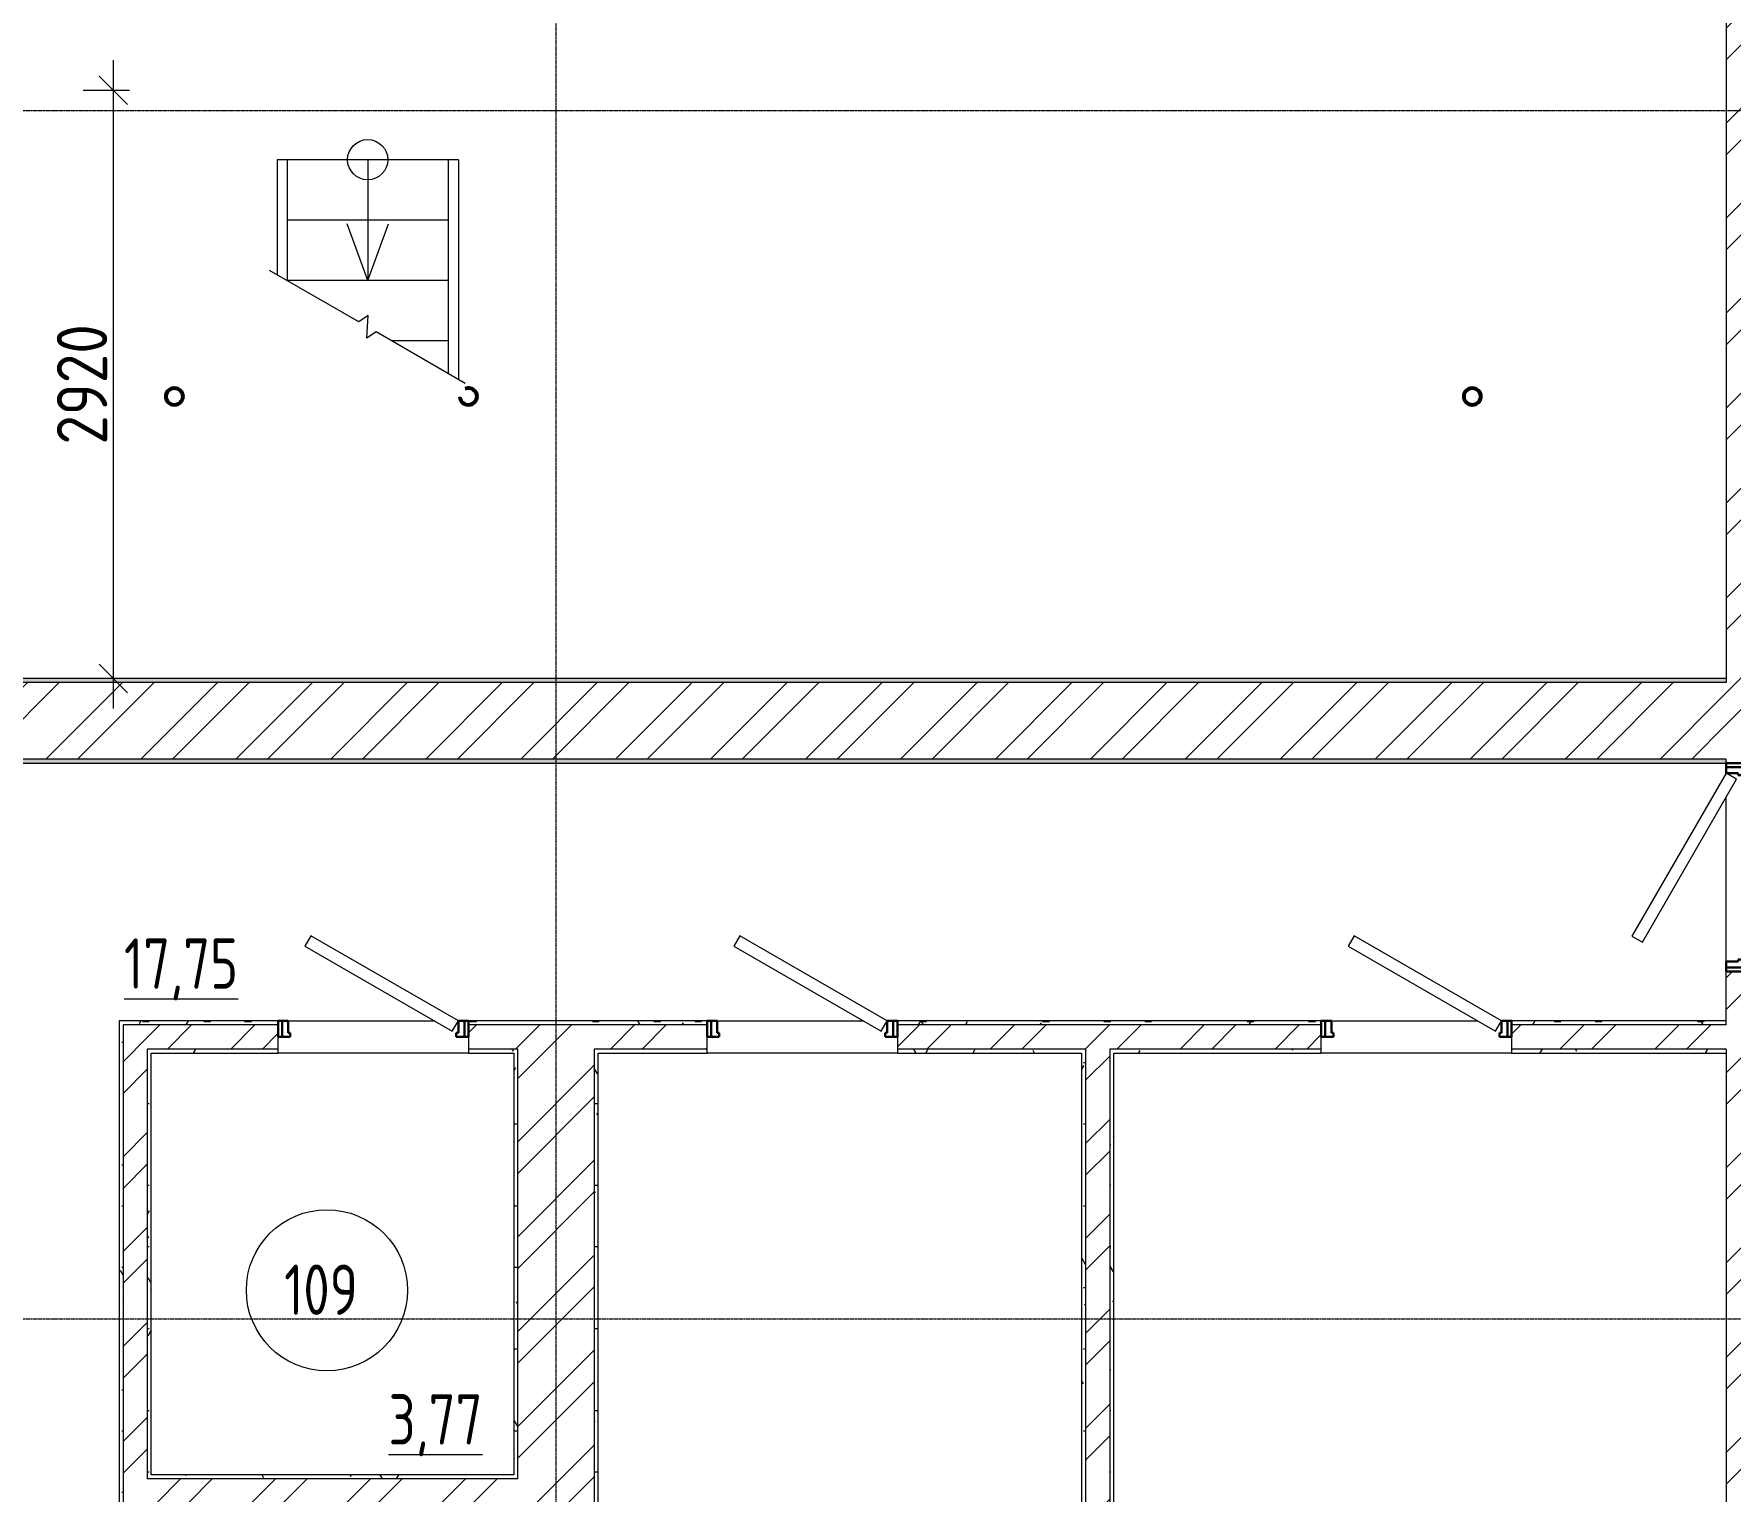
# Model space of a CAD drawing. Header units: millimetres. Extents: x 3292171 to 3365605, y -644412 to -600630.
# Drawn here: x 3348692 to 3357115, y -621528 to -614293 of the extents above; entities that cross this region are included whole.
import ezdxf

# ---------------------------------------------------------------- set-up
doc = ezdxf.new("R2010")
doc.units = ezdxf.units.MM
doc.header["$LTSCALE"] = 0.5
doc.linetypes.add('ADSK_Линия сетки', pattern=[25, 20, -2.5, 0, -2.5])
doc.layers.add('A-DOOR', color=7, linetype='Continuous', lineweight=18, true_color=0x7f7f7f)
for name, color, linetype, lineweight in [('Каркас_Импост', 7, 'Continuous', 30), ('Марки помещений', 7, 'Continuous', 20), ('Монтажный зазор', 7, 'Continuous', 30), ('Несущие колонны', 7, 'Continuous', 18), ('Панель', 7, 'Continuous', 18), ('Элементы узлов', 7, 'Continuous', 18)]:
    doc.layers.add(name, color=color, linetype=linetype, lineweight=lineweight)
doc.styles.add('GOST Common_1', font='GOST_Common.ttf', dxfattribs={"width": 0.9, "height": 250})
doc.styles.add('GOST Common_2', font='GOST_Common.ttf', dxfattribs={"width": 0.8, "height": 350})
doc.dimstyles.new('ADSK_Основной_2_5_мм', dxfattribs={"dimscale": 304.8, "dimtxt": 251.428749, "dimasz": 0.463911, "dimexe": 0.492126, "dimexo": 0.492126, "dimgap": 0.098425, "dimtad": 1, "dimdec": 3, "dimrnd": 0.001, "dimdsep": 46, "dimtxsty": 'GOST Common_1', "dimblk1": 'OBLIQUE', "dimblk2": 'OBLIQUE', "dimsah": 1, "dimcen": 0.09, "dimdle": 0.492126, "dimazin": 2, "dimtfac": 1, "dimtdec": 4, "dimtix": 1, "dimtmove": 0, "dimatfit": 3, "dimfxl": 1, "dimtvp": 1, "dimtolj": 1, "dimtzin": 0, "dimlwd": 20, "dimlwe": 20, "dimarcsym": 2})
pattern_1 = [(0, (3327284.68, -617673.39), (406.4, 101.6), [33.528, -271.272, 33.528, -271.272, -1625.6]), (0, (3327284.68, -617673.39), (406.4, 101.6), [-609.6, 33.528, -576.072, 33.528, -271.272, -711.2]), (0, (3327284.68, -617673.39), (406.4, 101.6), [-1524, 33.528, -169.672, 33.528, -474.472]), (120, (3327437.08, -617622.59), (-291.18818, 301.15272), [33.528, -271.272, 33.528, -271.272, -1625.6]), (120, (3327437.08, -617622.59), (-291.18818, 301.15272), [-609.6, 33.528, -576.072, 33.528, -271.272, -711.2]), (120, (3327437.08, -617622.59), (-291.18818, 301.15272), [-1524, 33.528, -169.672, 33.528, -474.472]), (240, (3327487.88, -617419.39), (-115.21182, -402.75272), [33.528, -271.272, 33.528, -271.272, -1625.6]), (240, (3327487.88, -617419.39), (-115.21182, -402.75272), [-609.6, 33.528, -576.072, 33.528, -271.272, -711.2]), (240, (3327487.88, -617419.39), (-115.21182, -402.75272), [-1524, 33.528, -169.672, 33.528, -474.472])]
pattern_2 = [(45, (3327284.68, -617673.4), (-235.7317, 235.7317), []), (45, (3327441.83, -617673.4), (-235.7317, 235.7317), [])]

# ---------------------------------------------------------------- blocks, each defined once
blk = doc.blocks.new('ADSK_ЭлементПлощадки_Труба_Электросварная_ГОСТ10704-91 - 89x5-V64-004_АР_РД_План_0_000')
at = {"layer": 'Несущие колонны', "lineweight": 9}
h = blk.add_hatch(dxfattribs=at)
h.set_pattern_fill('FP_78', color=256, style=0, pattern_type=2)
h.set_pattern_definition([(45, (-22105, -1580), (-106.066, 106.066), [])])
h.paths.add_polyline_path([(0, -44.5), (22.3, -38.5), (38.5, -22.2), (44.5, 0), (38.5, 22.3), (22.3, 38.5), (0, 44.5), (-22.2, 38.5), (-38.5, 22.3), (-44.5, 0), (-38.5, -22.2), (-22.2, -38.5)], flags=0)
h.paths.add_polyline_path([(0, -39.5), (-19.7, -34.2), (-34.2, -19.7), (-39.5, 0), (-34.2, 19.8), (-19.7, 34.2), (0, 39.5), (19.8, 34.2), (34.2, 19.8), (39.5, 0), (34.2, -19.7), (19.8, -34.2)], flags=0)
at = {"layer": 'Несущие колонны', "lineweight": 40}
for radius, start, end in [(44.5, 360, 180), (44.5, 180, 360), (39.5, 0, 180), (39.5, 180, 0)]:
    blk.add_arc((0, 0), radius, start, end, dxfattribs=at)
blk = doc.blocks.new('ADSK_ЭлементПлощадки_Труба_Электросварная_ГОСТ10704-91 - 89x5-V65-004_АР_РД_План_0_000')
at = {"layer": 'Несущие колонны', "lineweight": 40}
for radius, start, end in [(44.5, 182.06921, 360), (39.5, 187.51857, 0), (44.5, 360, 110.70874), (39.5, 0, 113.3301)]:
    blk.add_arc((0, 0), radius, start, end, dxfattribs=at)
blk = doc.blocks.new('ADSK_ЭлементПлощадки_Труба_Электросварная_ГОСТ10704-91 - 89x5-V66-004_АР_РД_План_0_000')
at = {"layer": 'Несущие колонны', "lineweight": 9}
h = blk.add_hatch(dxfattribs=at)
h.set_pattern_fill('FP_79', color=256, style=0, pattern_type=2)
h.set_pattern_definition([(45, (-28550, -1580), (-106.066, 106.066), [])])
h.paths.add_polyline_path([(0, -44.5), (22.3, -38.5), (38.5, -22.2), (44.5, 0), (38.5, 22.3), (22.3, 38.5), (0, 44.5), (-22.2, 38.5), (-38.5, 22.3), (-44.5, 0), (-38.5, -22.2), (-22.2, -38.5)], flags=0)
h.paths.add_polyline_path([(0, -39.5), (-19.7, -34.2), (-34.2, -19.7), (-39.5, 0), (-34.2, 19.8), (-19.7, 34.2), (0, 39.5), (19.8, 34.2), (34.2, 19.8), (39.5, 0), (34.2, -19.7), (19.8, -34.2)], flags=0)
at = {"layer": 'Несущие колонны', "lineweight": 40}
for radius, start, end in [(44.5, 360, 180), (44.5, 180, 360), (39.5, 0, 180), (39.5, 180, 0)]:
    blk.add_arc((0, 0), radius, start, end, dxfattribs=at)
blk = doc.blocks.new('AC_Дверь_Однопольная_ПВХ - 1035x2250_h_ В Л-960098-004_АР_РД_План_0_000')
at = {"layer": 'Каркас_Импост'}
for p, q in [((-467.5, 190), (-497.5, 190)), ((-497.5, 190), (-497.5, 110)), ((-467.5, 130), (-467.5, 190)), ((497.5, 190), (467.5, 190)), ((467.5, 190), (467.5, 130)), ((497.5, 110), (497.5, 190)), ((-497.5, 110), (-457.5, 110)), ((-457.5, 130), (-467.5, 130)), ((-457.5, 110), (-457.5, 130)), ((467.5, 130), (457.5, 130)), ((457.5, 130), (457.5, 110)), ((457.5, 110), (497.5, 110))]:
    blk.add_line(p, q, dxfattribs=at)
at = {"layer": 'Монтажный зазор'}
for p, q in [((-497.5, 190), (-517.5, 190)), ((-517.5, 190), (-517.5, 110)), ((-497.5, 110), (-497.5, 190)), ((517.5, 190), (497.5, 190)), ((497.5, 190), (497.5, 110)), ((517.5, 110), (517.5, 190)), ((-517.5, 110), (-497.5, 110)), ((497.5, 110), (517.5, 110))]:
    blk.add_line(p, q, dxfattribs=at)
at = {"layer": 'Панель'}
for p, q in [((-342.2, 657.5), (-372.2, 605.5)), ((-372.2, 605.5), (437.5, 138)), ((467.5, 190), (-342.2, 657.5)), ((437.5, 138), (467.5, 190))]:
    blk.add_line(p, q, dxfattribs=at)
blk = doc.blocks.new('AC_Дверь_Однопольная_ПВХ - 945x2140_h_ В Л-968097-004_АР_РД_План_0_000')
at = {"layer": 'Каркас_Импост'}
for p, q in [((-422.5, 80), (-452.5, 80)), ((-452.5, 80), (-452.5, 0)), ((-452.5, 0), (-412.5, 0)), ((-422.5, 20), (-422.5, 80)), ((-412.5, 20), (-422.5, 20)), ((-412.5, 0), (-412.5, 20)), ((422.5, 20), (412.5, 20)), ((412.5, 20), (412.5, 0)), ((412.5, 0), (452.5, 0)), ((452.5, 80), (422.5, 80)), ((422.5, 80), (422.5, 20)), ((452.5, 0), (452.5, 80))]:
    blk.add_line(p, q, dxfattribs=at)
at = {"layer": 'Монтажный зазор'}
for p, q in [((-452.5, 80), (-472.5, 80)), ((-472.5, 80), (-472.5, 0)), ((-472.5, 0), (-452.5, 0)), ((-452.5, 0), (-452.5, 80)), ((472.5, 80), (452.5, 80)), ((452.5, 80), (452.5, 0)), ((452.5, 0), (472.5, 0)), ((472.5, 0), (472.5, 80))]:
    blk.add_line(p, q, dxfattribs=at)
at = {"layer": 'Панель'}
for p, q in [((-309.3, 502.5), (-339.3, 450.5)), ((-339.3, 450.5), (392.5, 28)), ((422.5, 80), (-309.3, 502.5)), ((392.5, 28), (422.5, 80))]:
    blk.add_line(p, q, dxfattribs=at)
blk = doc.blocks.new('ADSK_Стрелка - По умолчанию-1686959-004_АР_РД_План_0_000')
at = {"layer": 'Элементы узлов', "lineweight": 18}
blk.add_line((0, 0), (600, 0), dxfattribs=at)
blk = doc.blocks.new('Линия разрыва - По умолчанию-1688974-004_АР_РД_План_0_000')
at = {"layer": 'Элементы узлов', "lineweight": 18}
for p, q in [((-50, 0), (-561.4, 0)), ((-25, 50), (-50, 0)), ((25, -50), (-25, 50)), ((50, 0), (25, -50)), ((561.4, 0), (50, 0))]:
    blk.add_line(p, q, dxfattribs=at)
blk = doc.blocks.new('ADSK_Марка_Помещение_ОдноЗначение - Номер_R4_-247393-004_АР_РД_План_0_000')
at = {"layer": 'Марки помещений'}
blk.add_circle((0, 0), 4, dxfattribs=at)
blk = doc.blocks.new('_Oblique')
at = {"color": 0, "linetype": 'ByBlock', "lineweight": -2}
blk.add_line((-0.5, -0.5), (0.5, 0.5), dxfattribs=at)
blk = doc.blocks.new('*D2506')
at = {"layer": 'A-DOOR', "color": 0, "lineweight": 20, "transparency": 16777216}
for p, q in [((3349086.1, -614423.4), (3349086.1, -617643.4)), ((3349166.8, -614573.4), (3348936.1, -614573.4)), ((3349280.2, -617493.4), (3348936.1, -617493.4))]:
    blk.add_line(p, q, dxfattribs=at)
at = {"layer": 'Defpoints', "color": 0, "lineweight": 15, "transparency": 16777216}
for p in [(3349316.8, -614573.4), (3349086.1, -617493.4), (3349430.2, -617493.4)]:
    blk.add_point(p, dxfattribs=at)
at = {"layer": 'A-DOOR', "color": 0, "lineweight": 20, "transparency": 16777216, "xscale": 141.4, "yscale": 141.4, "zscale": 141.4}
for p, rotation in [((3349086.1, -614573.4), 90), ((3349086.1, -617493.4), 270)]:
    blk.add_blockref('_Oblique', p, dxfattribs=dict(at, rotation=rotation))
at = {"layer": 'A-DOOR', "color": 0, "lineweight": 20, "transparency": 16777216, "insert": (3348931.1, -616033.4), "char_height": 250, "width": 756.843, "attachment_point": 5, "rotation": 90, "style": 'GOST Common_1'}
blk.add_mtext('\\A1;2920', dxfattribs=at)

msp = doc.modelspace()

# ---------------------------------------------------------------- hatches: boundary and pattern name
at = {"layer": 'A-DOOR', "lineweight": 9, "true_color": 0x636466}
h = msp.add_hatch(dxfattribs=at)
h.set_pattern_fill('FP_54', color=251, style=0, pattern_type=2)
h.set_pattern_definition(pattern_2)
h.paths.add_polyline_path([(3357094.6806, -626673.3913), (3357474.6806, -626673.3913), (3357474.6806, -618948.3913), (3357094.6806, -618948.3913), (3357094.6806, -626384.8135)], flags=0)
h.paths.add_polyline_path([(3357474.6806, -617913.3913), (3357474.6806, -608543.3913), (3357094.6806, -608543.3913), (3357094.6806, -617913.3913), (3357174.6806, -617913.3913)], flags=0)
h = msp.add_hatch(dxfattribs=at)
h.set_pattern_fill('FP_53', color=251, style=0, pattern_type=2)
h.set_pattern_definition(pattern_1)
h.paths.add_polyline_path([(3356900.8899, -617513.3913), (3357094.6806, -617513.3913), (3357094.6806, -617493.3913), (3339094.6806, -617493.3913), (3339094.6806, -617513.3913), (3352515.8793, -617513.3913)], flags=0)
h = msp.add_hatch(dxfattribs=at)
h.set_pattern_fill('FP_54', color=251, style=0, pattern_type=2)
h.set_pattern_definition(pattern_2)
h.paths.add_polyline_path([(3356900.8899, -617893.3913), (3357094.6806, -617893.3913), (3357094.6806, -617513.3913), (3339474.6806, -617513.3913), (3339474.6806, -617893.3913), (3352515.8793, -617893.3913)], flags=0)
h = msp.add_hatch(dxfattribs=at)
h.set_pattern_fill('FP_53', color=251, style=0, pattern_type=2)
h.set_pattern_definition(pattern_1)
h.paths.add_polyline_path([(3356900.8899, -617913.3913), (3357094.6806, -617913.3913), (3357094.6806, -617893.3913), (3348234.6806, -617893.3913), (3348234.6806, -617913.3913), (3352515.8793, -617913.3913)], flags=0)
h.paths.add_polyline_path([(3348114.6806, -617913.3913), (3348114.6806, -617893.3913), (3345474.6806, -617893.3913), (3345474.6806, -617913.3913), (3348094.6806, -617913.3913)], flags=0)
h.paths.add_polyline_path([(3339494.6806, -617913.3913), (3345094.6806, -617913.3913), (3345094.6806, -617893.3913), (3339494.6806, -617893.3913)], flags=0)
h = msp.add_hatch(dxfattribs=at)
h.set_pattern_fill('FP_53', color=251, style=0, pattern_type=2)
h.set_pattern_definition(pattern_1)
h.paths.add_polyline_path([(3349134.6806, -626673.3913), (3349134.6806, -626438.3913), (3349114.6806, -626438.3913), (3349114.6806, -626673.3913)], flags=0)
h.paths.add_polyline_path([(3349134.6806, -625498.3913), (3349134.6806, -622323.3913), (3349114.6806, -622323.3913), (3349114.6806, -625498.3913)], flags=0)
h.paths.add_polyline_path([(3349134.6806, -621623.3913), (3349134.6806, -619193.3913), (3349114.6806, -619193.3913), (3349114.6806, -621623.3913)], flags=0)
h = msp.add_hatch(dxfattribs=at)
h.set_pattern_fill('FP_53', color=251, style=0, pattern_type=2)
h.set_pattern_definition(pattern_1)
h.paths.add_polyline_path([(3356900.8899, -619213.3913), (3357094.6806, -619213.3913), (3357094.6806, -619193.3913), (3356029.6806, -619193.3913), (3356029.6806, -619213.3913)], flags=0)
h.paths.add_polyline_path([(3352034.6806, -619213.3913), (3352034.6806, -619193.3913), (3350849.6806, -619193.3913), (3350849.6806, -619213.3913)], flags=0)
h.paths.add_polyline_path([(3355084.6806, -619213.3913), (3355084.6806, -619193.3913), (3352979.6806, -619193.3913), (3352979.6806, -619213.3913)], flags=0)
h.paths.add_polyline_path([(3349134.6806, -619213.3913), (3349904.6806, -619213.3913), (3349904.6806, -619193.3913), (3349134.6806, -619193.3913)], flags=0)
h = msp.add_hatch(dxfattribs=at)
h.set_pattern_fill('FP_54', color=251, style=0, pattern_type=2)
h.set_pattern_definition(pattern_2)
h.paths.add_polyline_path([(3349194.6806, -626673.3913), (3349254.6806, -626673.3913), (3349254.6806, -626438.3913), (3349134.6806, -626438.3913), (3349134.6806, -626673.3913)], flags=0)
h.paths.add_polyline_path([(3349134.6806, -625498.3913), (3349254.6806, -625498.3913), (3349254.6806, -622323.3913), (3349134.6806, -622323.3913), (3349134.6806, -625120.0829)], flags=0)
h.paths.add_polyline_path([(3349194.6806, -621623.3913), (3349254.6806, -621623.3913), (3349254.6806, -619213.3913), (3349134.6806, -619213.3913), (3349134.6806, -621623.3913)], flags=0)
h = msp.add_hatch(dxfattribs=at)
h.set_pattern_fill('FP_54', color=251, style=0, pattern_type=2)
h.set_pattern_definition(pattern_2)
h.paths.add_polyline_path([(3352979.6806, -619333.3913), (3355084.6806, -619333.3913), (3355084.6806, -619213.3913), (3352979.6806, -619213.3913), (3352979.6806, -619273.3913)], flags=0)
h.paths.add_polyline_path([(3356029.6806, -619333.3913), (3357094.6806, -619333.3913), (3357094.6806, -619213.3913), (3356029.6806, -619213.3913), (3356029.6806, -619273.3913)], flags=0)
h.paths.add_polyline_path([(3351094.6806, -619333.3913), (3352034.6806, -619333.3913), (3352034.6806, -619213.3913), (3350849.6806, -619213.3913), (3350849.6806, -619333.3913)], flags=0)
h.paths.add_polyline_path([(3349274.6806, -619333.3913), (3349904.6806, -619333.3913), (3349904.6806, -619213.3913), (3349254.6806, -619213.3913), (3349254.6806, -619333.3913)], flags=0)
h = msp.add_hatch(dxfattribs=at)
h.set_pattern_fill('FP_53', color=251, style=0, pattern_type=2)
h.set_pattern_definition(pattern_1)
h.paths.add_polyline_path([(3349274.6806, -626673.3913), (3349274.6806, -626438.3913), (3349254.6806, -626438.3913), (3349254.6806, -626673.3913)], flags=0)
h.paths.add_polyline_path([(3349274.6806, -625498.3913), (3349274.6806, -625248.3913), (3349254.6806, -625248.3913), (3349254.6806, -625498.3913)], flags=0)
h.paths.add_polyline_path([(3349254.6806, -625128.3913), (3349274.6806, -625128.3913), (3349274.6806, -624168.3913), (3349254.6806, -624168.3913), (3349254.6806, -625120.0829)], flags=0)
h.paths.add_polyline_path([(3349274.6806, -624048.3913), (3349274.6806, -623108.3913), (3349254.6806, -623108.3913), (3349254.6806, -624048.3913)], flags=0)
h.paths.add_polyline_path([(3349274.6806, -622988.3913), (3349274.6806, -622323.3913), (3349254.6806, -622323.3913), (3349254.6806, -622988.3913)], flags=0)
h.paths.add_polyline_path([(3349274.6806, -621623.3913), (3349274.6806, -621588.3913), (3349254.6806, -621588.3913), (3349254.6806, -621623.3913)], flags=0)
h.paths.add_polyline_path([(3349254.6806, -621468.3913), (3349274.6806, -621468.3913), (3349274.6806, -619333.3913), (3349254.6806, -619333.3913), (3349254.6806, -621325.8911)], flags=0)
h = msp.add_hatch(dxfattribs=at)
h.set_pattern_fill('FP_53', color=251, style=0, pattern_type=2)
h.set_pattern_definition(pattern_1)
h.paths.add_polyline_path([(3356900.8899, -619353.3913), (3357094.6806, -619353.3913), (3357094.6806, -619333.3913), (3356029.6806, -619333.3913), (3356029.6806, -619353.3913)], flags=0)
h.paths.add_polyline_path([(3351074.6806, -619353.3913), (3351094.6806, -619353.3913), (3351094.6806, -619333.3913), (3350849.6806, -619333.3913), (3350849.6806, -619353.3913)], flags=0)
h.paths.add_polyline_path([(3354054.6806, -619353.3913), (3355084.6806, -619353.3913), (3355084.6806, -619333.3913), (3354034.6806, -619333.3913), (3354034.6806, -619353.3913)], flags=0)
h.paths.add_polyline_path([(3353914.6806, -619353.3913), (3353914.6806, -619333.3913), (3352979.6806, -619333.3913), (3352979.6806, -619353.3913), (3353894.6806, -619353.3913)], flags=0)
h.paths.add_polyline_path([(3349274.6806, -619353.3913), (3349904.6806, -619353.3913), (3349904.6806, -619333.3913), (3349274.6806, -619333.3913)], flags=0)
h.paths.add_polyline_path([(3352034.6806, -619353.3913), (3352034.6806, -619333.3913), (3351474.6806, -619333.3913), (3351474.6806, -619353.3913), (3351494.6806, -619353.3913)], flags=0)
h = msp.add_hatch(dxfattribs=at)
h.set_pattern_fill('FP_53', color=251, style=0, pattern_type=2)
h.set_pattern_definition(pattern_1)
h.paths.add_polyline_path([(3351094.6806, -626168.3913), (3351094.6806, -625248.3913), (3351074.6806, -625248.3913), (3351074.6806, -626168.3913)], flags=0)
h.paths.add_polyline_path([(3351094.6806, -625128.3913), (3351094.6806, -624168.3913), (3351074.6806, -624168.3913), (3351074.6806, -625128.3913)], flags=0)
h.paths.add_polyline_path([(3351074.6806, -624048.3913), (3351094.6806, -624048.3913), (3351094.6806, -623108.3913), (3351074.6806, -623108.3913), (3351074.6806, -623855.3523)], flags=0)
h.paths.add_polyline_path([(3351094.6806, -622988.3913), (3351094.6806, -621588.3913), (3351074.6806, -621588.3913), (3351074.6806, -622988.3913)], flags=0)
h.paths.add_polyline_path([(3351094.6806, -621468.3913), (3351094.6806, -619353.3913), (3351074.6806, -619353.3913), (3351074.6806, -621468.3913)], flags=0)
h = msp.add_hatch(dxfattribs=at)
h.set_pattern_fill('FP_54', color=251, style=0, pattern_type=2)
h.set_pattern_definition(pattern_2)
h.paths.add_polyline_path([(3351474.6806, -626168.3913), (3351474.6806, -619333.3913), (3351094.6806, -619333.3913), (3351094.6806, -626168.3913), (3351419.6267, -626168.3913)], flags=0)
h = msp.add_hatch(dxfattribs=at)
h.set_pattern_fill('FP_53', color=251, style=0, pattern_type=2)
h.set_pattern_definition(pattern_1)
h.paths.add_polyline_path([(3351494.6806, -626168.3913), (3351494.6806, -619353.3913), (3351474.6806, -619353.3913), (3351474.6806, -626168.3913)], flags=0)
h = msp.add_hatch(dxfattribs=at)
h.set_pattern_fill('FP_53', color=251, style=0, pattern_type=2)
h.set_pattern_definition(pattern_1)
h.paths.add_polyline_path([(3353914.6806, -626673.3913), (3353914.6806, -619353.3913), (3353894.6806, -619353.3913), (3353894.6806, -626673.3913)], flags=0)
h = msp.add_hatch(dxfattribs=at)
h.set_pattern_fill('FP_54', color=251, style=0, pattern_type=2)
h.set_pattern_definition(pattern_2)
h.paths.add_polyline_path([(3354034.6806, -626673.3913), (3354034.6806, -619333.3913), (3353914.6806, -619333.3913), (3353914.6806, -626673.3913)], flags=0)
h = msp.add_hatch(dxfattribs=at)
h.set_pattern_fill('FP_53', color=251, style=0, pattern_type=2)
h.set_pattern_definition(pattern_1)
h.paths.add_polyline_path([(3354054.6806, -626673.3913), (3354054.6806, -619353.3913), (3354034.6806, -619353.3913), (3354034.6806, -626673.3913)], flags=0)
h = msp.add_hatch(dxfattribs=at)
h.set_pattern_fill('FP_54', color=251, style=0, pattern_type=2)
h.set_pattern_definition(pattern_2)
h.paths.add_polyline_path([(3351074.6806, -621588.3913), (3351094.6806, -621588.3913), (3351094.6806, -621468.3913), (3349254.6806, -621468.3913), (3349254.6806, -621588.3913), (3350323.374, -621588.3913)], flags=0)
h = msp.add_hatch(dxfattribs=at)
h.set_pattern_fill('FP_53', color=251, style=0, pattern_type=2)
h.set_pattern_definition(pattern_1)
h.paths.add_polyline_path([(3349274.6806, -621468.3913), (3351074.6806, -621468.3913), (3351074.6806, -621448.3913), (3349274.6806, -621448.3913)], flags=0)

# ---------------------------------------------------------------- linework, layer by layer
at = {"layer": 'A-DOOR', "color": 251, "linetype": 'ADSK_Линия сетки', "true_color": 0x636466}
for p, q in [((3351284.6806, -629891.298), (3351284.6806, -601555.4033)), ((3351284.6806, -629891.298), (3351284.6806, -601555.4033)), ((3292970.5006, -614673.3913), (3363853.491, -614673.3913)), ((3292970.5006, -620673.3913), (3363853.491, -620673.3913))]:
    msp.add_line(p, q, dxfattribs=at)
at = {"layer": 'A-DOOR', "color": 251, "true_color": 0x636466}
for p, q in [((3357094.6806, -608163.3913), (3357094.6806, -617513.3913)), ((3357094.6806, -617513.3913), (3339094.6806, -617513.3913)), ((3357094.6806, -617893.3913), (3348234.6806, -617893.3913)), ((3357094.6806, -617913.3913), (3357094.6806, -617893.3913)), ((3357094.6806, -618898.3913), (3357094.6806, -618083.3913)), ((3357094.6806, -619213.3913), (3357094.6806, -618948.3913)), ((3349134.6806, -619213.3913), (3349134.6806, -621623.3913)), ((3349904.6806, -619213.3913), (3349134.6806, -619213.3913)), ((3349954.6806, -619193.3913), (3350679.6806, -619193.3913)), ((3352034.6806, -619213.3913), (3350849.6806, -619213.3913)), ((3352084.6806, -619193.3913), (3352809.6806, -619193.3913)), ((3355084.6806, -619213.3913), (3352979.6806, -619213.3913)), ((3355134.6806, -619193.3913), (3355859.6806, -619193.3913)), ((3357094.6806, -619213.3913), (3356029.6806, -619213.3913)), ((3349904.6806, -619333.3913), (3349904.6806, -619273.3913)), ((3350849.6806, -619273.3913), (3350849.6806, -619333.3913)), ((3352034.6806, -619333.3913), (3352034.6806, -619273.3913)), ((3352979.6806, -619273.3913), (3352979.6806, -619333.3913)), ((3355084.6806, -619333.3913), (3355084.6806, -619273.3913)), ((3356029.6806, -619273.3913), (3356029.6806, -619333.3913)), ((3349254.6806, -619333.3913), (3349254.6806, -621468.3913)), ((3349904.6806, -619333.3913), (3349254.6806, -619333.3913)), ((3350849.6806, -619353.3913), (3349904.6806, -619353.3913)), ((3351094.6806, -619333.3913), (3350849.6806, -619333.3913)), ((3351094.6806, -621468.3913), (3351094.6806, -619333.3913)), ((3351474.6806, -619333.3913), (3351474.6806, -626168.3913)), ((3352034.6806, -619333.3913), (3351474.6806, -619333.3913)), ((3352979.6806, -619353.3913), (3352034.6806, -619353.3913)), ((3353914.6806, -619333.3913), (3352979.6806, -619333.3913)), ((3353914.6806, -619333.3913), (3353914.6806, -626673.3913)), ((3355084.6806, -619333.3913), (3354034.6806, -619333.3913)), ((3354034.6806, -619333.3913), (3354034.6806, -626673.3913)), ((3356029.6806, -619353.3913), (3355084.6806, -619353.3913)), ((3357094.6806, -619333.3913), (3356029.6806, -619333.3913)), ((3357094.6806, -619333.3913), (3357094.6806, -627053.3913)), ((3351094.6806, -621468.3913), (3349254.6806, -621468.3913))]:
    msp.add_line(p, q, dxfattribs=at)
at = {"layer": 'A-DOOR', "color": 251, "lineweight": 18, "true_color": 0x636466}
for p, q in [((3350799.6806, -614917.7113), (3349899.6806, -614917.7113)), ((3349899.6806, -614917.7113), (3349899.6806, -615488.8438)), ((3349949.6806, -614917.7113), (3349949.6806, -615517.7113)), ((3350749.6806, -614917.7113), (3350749.6806, -615979.5915)), ((3350799.6806, -614917.7113), (3350799.6806, -616008.459)), ((3350749.6806, -615217.7113), (3349949.6806, -615217.7113)), ((3350749.6806, -615517.7113), (3349949.6806, -615517.7113)), ((3350749.6806, -615817.7113), (3350469.2959, -615817.7113)), ((3357094.6806, -617493.3913), (3339074.6806, -617493.3913)), ((3348254.6806, -617913.3913), (3357094.6806, -617913.3913)), ((3349114.6806, -619193.3913), (3349114.6806, -621623.3913)), ((3349904.6806, -619193.3913), (3349114.6806, -619193.3913)), ((3352034.6806, -619193.3913), (3350849.6806, -619193.3913)), ((3355084.6806, -619193.3913), (3352979.6806, -619193.3913)), ((3357094.6806, -619193.3913), (3356029.6806, -619193.3913)), ((3349274.6806, -621448.3913), (3349274.6806, -619353.3913)), ((3349274.6806, -619353.3913), (3349904.6806, -619353.3913)), ((3349904.6806, -619353.3913), (3349904.6806, -619333.3913)), ((3350849.6806, -619333.3913), (3350849.6806, -619353.3913)), ((3350849.6806, -619353.3913), (3351074.6806, -619353.3913)), ((3351074.6806, -619353.3913), (3351074.6806, -621448.3913)), ((3351494.6806, -626168.3913), (3351494.6806, -619353.3913)), ((3351494.6806, -619353.3913), (3352034.6806, -619353.3913)), ((3352034.6806, -619353.3913), (3352034.6806, -619333.3913)), ((3352979.6806, -619333.3913), (3352979.6806, -619353.3913)), ((3352979.6806, -619353.3913), (3353894.6806, -619353.3913)), ((3353894.6806, -619353.3913), (3353894.6806, -626673.3913)), ((3354054.6806, -619353.3913), (3355084.6806, -619353.3913)), ((3354054.6806, -626673.3913), (3354054.6806, -619353.3913)), ((3355084.6806, -619353.3913), (3355084.6806, -619333.3913)), ((3356029.6806, -619333.3913), (3356029.6806, -619353.3913)), ((3356029.6806, -619353.3913), (3357094.6806, -619353.3913)), ((3351074.6806, -621448.3913), (3349274.6806, -621448.3913))]:
    msp.add_line(p, q, dxfattribs=at)
at = {"layer": 'A-DOOR', "color": 251, "lineweight": 20, "true_color": 0x636466}
for q in [(3350247.0746, -615235.8035), (3350452.2867, -615235.8035)]:
    msp.add_line((3350349.6806, -615517.7113), q, dxfattribs=at)
msp.add_circle((3350349.6806, -614917.7113), 100, dxfattribs=at)

# ---------------------------------------------------------------- block references
at = {"layer": 'A-DOOR', "color": 251, "lineweight": 18, "true_color": 0x636466}
for name, p, rotation in [('ADSK_Стрелка - По умолчанию-1686959-004_АР_РД_План_0_000', (3350349.6806, -614917.7113), 269.9999999999997), ('Линия разрыва - По умолчанию-1688974-004_АР_РД_План_0_000', (3350348.136, -615747.7596), 329.9999999999994)]:
    msp.add_blockref(name, p, dxfattribs=dict(at, rotation=rotation))
at = {"layer": 'A-DOOR', "color": 251, "true_color": 0x636466}
for name, p in [('ADSK_ЭлементПлощадки_Труба_Электросварная_ГОСТ10704-91 - 89x5-V64-004_АР_РД_План_0_000', (3349389.6806, -616093.3913)), ('ADSK_ЭлементПлощадки_Труба_Электросварная_ГОСТ10704-91 - 89x5-V65-004_АР_РД_План_0_000', (3350849.6806, -616093.3913)), ('ADSK_ЭлементПлощадки_Труба_Электросварная_ГОСТ10704-91 - 89x5-V66-004_АР_РД_План_0_000', (3355834.6806, -616093.3913)), ('AC_Дверь_Однопольная_ПВХ - 945x2140_h_ В Л-968097-004_АР_РД_План_0_000', (3350377.1806, -619273.3913)), ('AC_Дверь_Однопольная_ПВХ - 945x2140_h_ В Л-968097-004_АР_РД_План_0_000', (3352507.1806, -619273.3913)), ('AC_Дверь_Однопольная_ПВХ - 945x2140_h_ В Л-968097-004_АР_РД_План_0_000', (3355557.1806, -619273.3913))]:
    msp.add_blockref(name, p, dxfattribs=at)
at = {"layer": 'A-DOOR', "color": 251, "true_color": 0x636466, "rotation": 89.99999999999991}
msp.add_blockref('AC_Дверь_Однопольная_ПВХ - 1035x2250_h_ В Л-960098-004_АР_РД_План_0_000', (3357284.6806, -618430.8913), dxfattribs=at)
at = {"layer": 'A-DOOR', "color": 251, "true_color": 0x636466, "xscale": 99.99999999999993, "yscale": 99.99999999999993, "zscale": 99.99999999999993}
msp.add_blockref('ADSK_Марка_Помещение_ОдноЗначение - Номер_R4_-247393-004_АР_РД_План_0_000', (3350146.9662, -620531.292), dxfattribs=at)

# ---------------------------------------------------------------- texts
at = {"layer": 'A-DOOR', "color": 251, "lineweight": 9, "true_color": 0x636466, "char_height": 250, "attachment_point": 1, "style": 'GOST Common_2'}
for s, insert, width in [('\\L17,75', (3349139.6092, -618783.9575), 815.316187), ('109', (3349934.5589, -620403.567), 526.708687), ('\\L3,77', (3350453.2186, -621047.3088), 678.227625)]:
    msp.add_mtext(s, dxfattribs=dict(at, insert=insert, width=width))

# ---------------------------------------------------------------- dimensions: what is measured, and where the dimension line sits
at = {"layer": 'A-DOOR', "color": 251, "lineweight": 20, "true_color": 0x636466}
dim = msp.add_linear_dim(base=(3349086.0598, -617493.3913), p1=(3349316.8489, -614573.3913), p2=(3349430.2358, -617493.3913), angle=90, dimstyle='ADSK_Основной_2_5_мм', override={"dimpost": '<>', "dimfxl": 3000}, dxfattribs=at)
dim.commit()
dim.dimension.update_dxf_attribs({"geometry": '*D2506', "text_midpoint": (3348931.0598, -616033.3913)})

doc.saveas('drawing.dxf')
